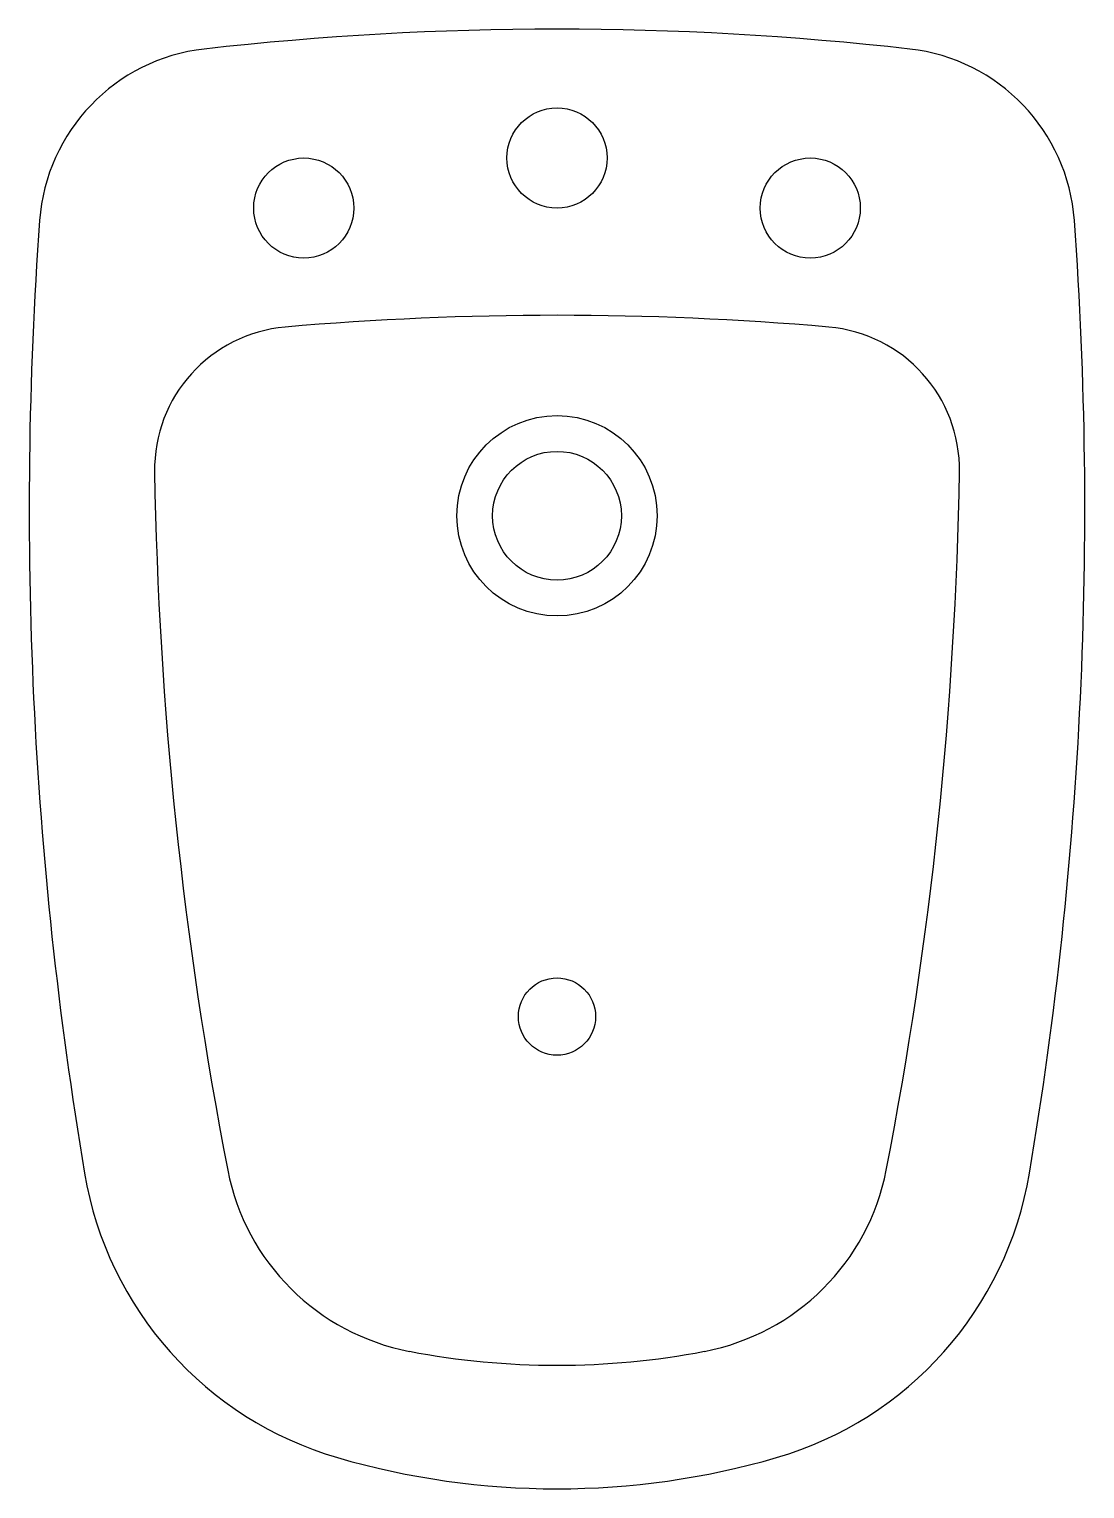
# Model space of a CAD drawing. Extents: x 2287 to 2656, y 1455 to 1965.
import ezdxf

# ---------------------------------------------------------------- set-up
doc = ezdxf.new("R2010")
doc.units = 0
doc.header["$LTSCALE"] = 50
doc.layers.add('FINA', color=6, linetype='CONTINUOUS')
doc.layers.add('GROSSA', color=3, linetype='CONTINUOUS')

msp = doc.modelspace()

# ---------------------------------------------------------------- linework, layer by layer
at = {"layer": 'FINA', "color": 0}
msp.add_circle((2471.56, 1794.6), 35, dxfattribs=at)
at = {"layer": 'GROSSA', "color": 0}
for centre, radius in [((2471.56, 1919.6), 17.5), ((2471.56, 1794.6), 22.5), ((2471.56, 1619.6), 13.5)]:
    msp.add_circle(centre, radius, dxfattribs=at)
at = {"layer": 'GROSSA', "color": 0, "linetype": 'CONTINUOUS'}
for centre in [(2383.06, 1902.1), (2560.06, 1902.1)]:
    msp.add_circle(centre, 17.5, dxfattribs=at)
at = {"layer": 'GROSSA', "color": 0}
for centre, radius, start, end in [((2471.56, 864.6), 1100, 83.56607, 96.43393), ((2355.58, 1893.08), 65, 96.4339, 175.8629), ((2587.54, 1893.08), 65, 4.1371, 83.5661), ((3687.1, 1796.77), 1400, 175.86288, 189.53554), ((1256.02, 1796.77), 1400, 350.46446, 4.13712), ((2471.56, 764.63), 1100, 85.04723, 94.95277), ((2380.91, 1810.71), 50, 94.9528, 180.9611), ((2562.21, 1810.71), 50, 359.0389, 85.0472), ((3730.72, 1833.36), 1400, 180.96112, 191.01188), ((1212.4, 1833.36), 1400, 348.98812, 359.03888), ((2435.02, 1581.22), 80, 191.0119, 259.2007), ((2508.09, 1581.22), 80, 280.7993, 348.9881), ((2429.72, 1585.56), 125, 189.5355, 253.8029), ((2513.4, 1585.56), 125, 286.1971, 350.4645), ((2471.56, 1772.77), 275, 259.2007, 280.7993), ((2471.56, 1729.6), 275, 253.8029, 286.1971)]:
    msp.add_arc(centre, radius, start, end, dxfattribs=at)

doc.saveas('drawing.dxf')
